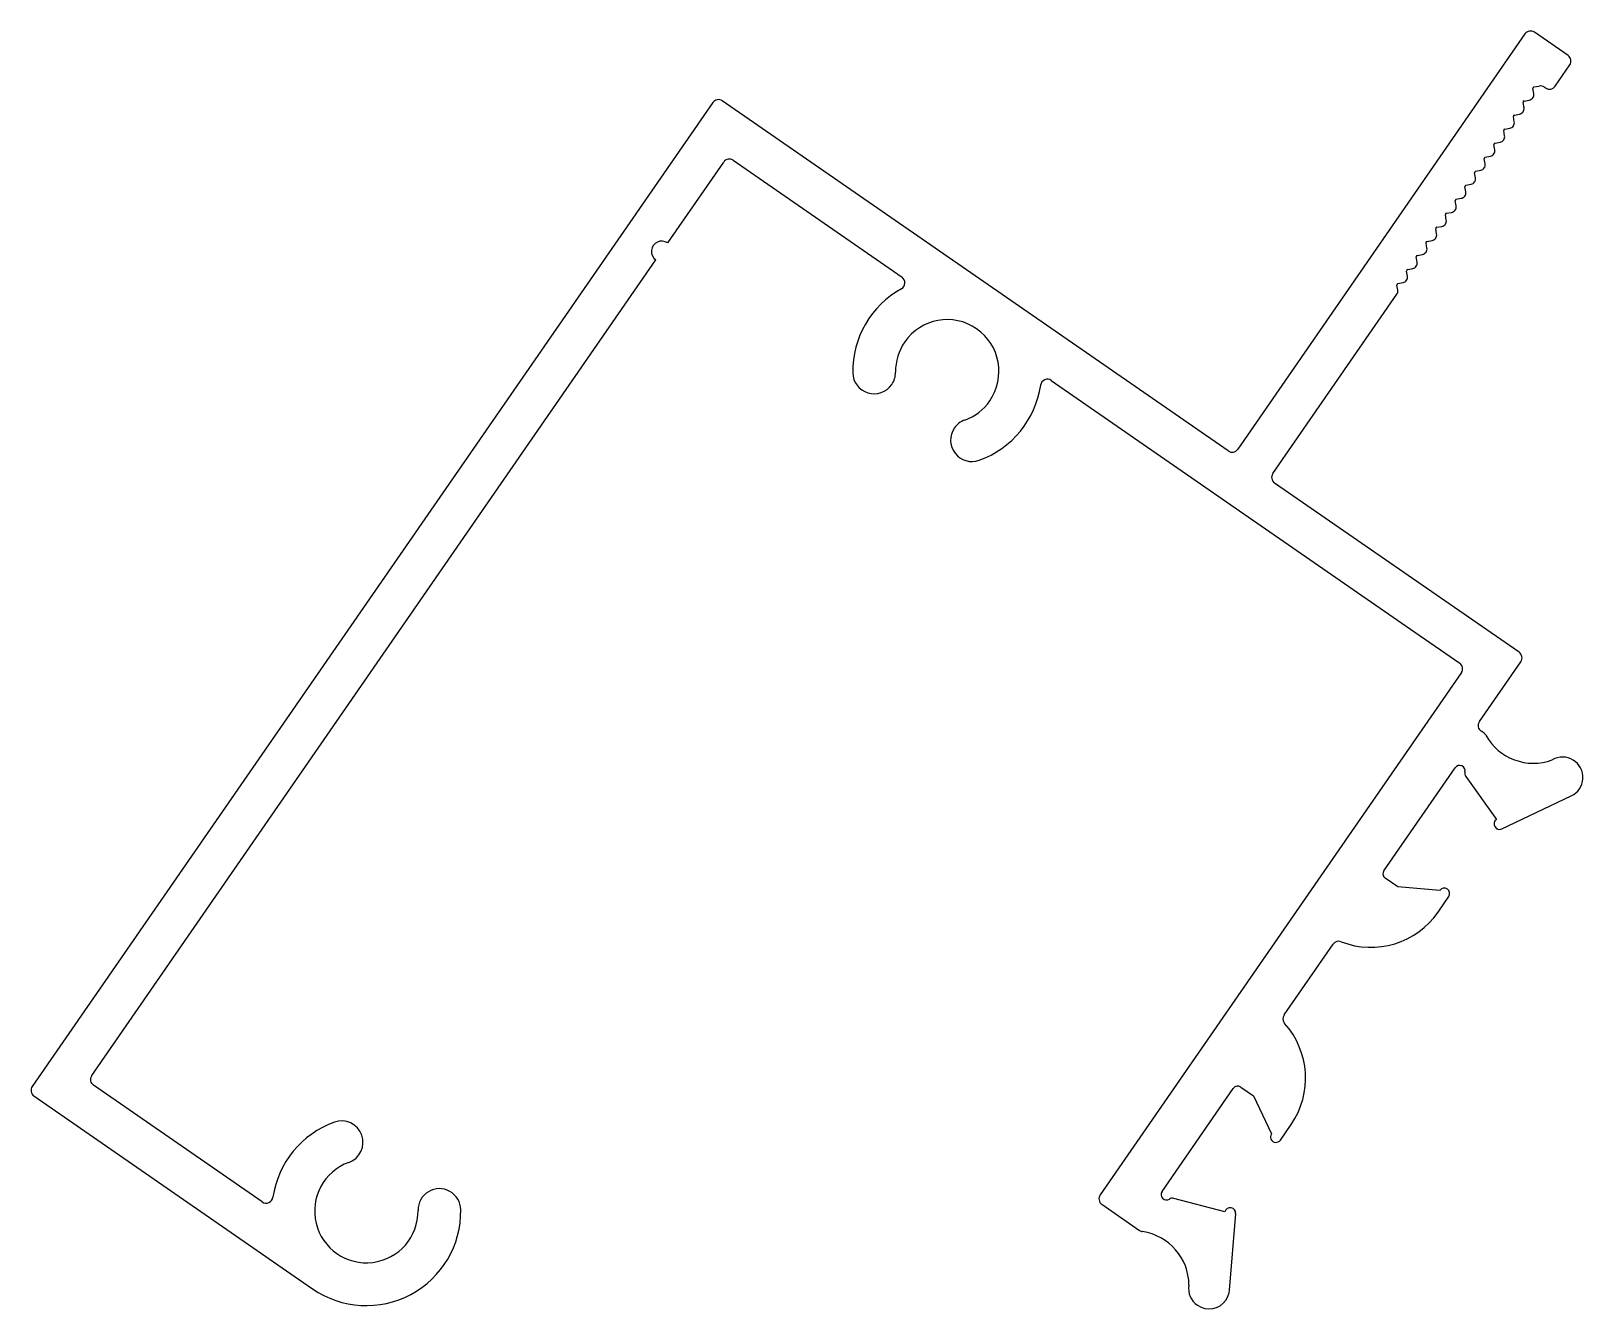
# Model space of a CAD drawing. Header units: inches. Extents: x -22.9 to 34.1, y -0.1 to 46.8.
import ezdxf

# ---------------------------------------------------------------- set-up
doc = ezdxf.new("R2010")
doc.units = ezdxf.units.IN
doc.header["$MEASUREMENT"] = 0
doc.layers.add('-Frame', color=152, linetype='Continuous')

msp = doc.modelspace()

# ---------------------------------------------------------------- linework, layer by layer
at = {"layer": '-Frame', "color": 7, "ltscale": 0.25}
for p, q in [((33.548, 45.929), (32.314, 46.782)), ((31.966, 46.719), (21.411, 31.464)), ((33.07, 44.8), (33.611, 45.581)), ((32.287, 44.527), (32.253, 44.715)), ((32.293, 44.773), (32.488, 44.808)), ((32.678, 44.767), (32.723, 44.736)), ((2.126, 44.2), (-22.882, 8.058)), ((21.063, 31.401), (2.474, 44.263)), ((31.93, 44.012), (31.896, 44.199)), ((31.936, 44.257), (32.123, 44.291)), ((31.573, 43.496), (31.539, 43.683)), ((31.58, 43.742), (31.767, 43.776)), ((31.217, 42.981), (31.183, 43.168)), ((31.223, 43.226), (31.41, 43.26)), ((30.509, 42.195), (30.696, 42.229)), ((30.86, 42.465), (30.826, 42.652)), ((30.866, 42.71), (31.053, 42.745)), ((0.467, 39.043), (2.524, 42.016)), ((2.872, 42.079), (9.077, 37.785)), ((30.153, 41.679), (30.34, 41.713)), ((30.503, 41.95), (30.469, 42.137)), ((29.79, 40.919), (29.756, 41.106)), ((29.796, 41.164), (29.983, 41.198)), ((30.147, 41.434), (30.112, 41.621)), ((29.433, 40.403), (29.399, 40.59)), ((29.439, 40.648), (29.626, 40.682)), ((29.076, 39.888), (29.042, 40.075)), ((29.083, 40.133), (29.27, 40.167)), ((28.72, 39.372), (28.686, 39.559)), ((28.726, 39.617), (28.913, 39.651)), ((28.363, 38.856), (28.329, 39.043)), ((28.369, 39.102), (28.556, 39.136)), ((-20.697, 8.455), (0.034, 38.417)), ((28.006, 38.341), (27.972, 38.528)), ((28.012, 38.586), (28.199, 38.62)), ((27.649, 37.825), (27.615, 38.012)), ((27.656, 38.071), (27.843, 38.105)), ((22.702, 30.571), (27.26, 37.158)), ((27.293, 37.31), (27.259, 37.497)), ((27.299, 37.555), (27.486, 37.589)), ((14.561, 33.991), (27.76, 24.859)), ((31.75, 24.007), (22.766, 30.223)), ((27.76, 24.859), (29.566, 23.609)), ((30.291, 21.458), (31.814, 23.659)), ((29.629, 23.261), (16.354, 4.075)), ((30.452, 21.042), (30.354, 21.11)), ((26.782, 15.983), (29.399, 19.766)), ((29.792, 19.448), (30.914, 17.865)), ((31.115, 17.521), (33.667, 18.728)), ((27.293, 15.386), (26.833, 15.705)), ((28.835, 15.26), (27.293, 15.386)), ((28.77, 14.462), (29.164, 15.032)), ((23.115, 10.683), (24.915, 13.284)), ((-14.434, 3.817), (-20.634, 8.107)), ((18.63, 4.201), (21.248, 7.984)), ((21.526, 8.035), (21.987, 7.716)), ((-22.818, 7.71), (-12.58, 0.626)), ((21.987, 7.716), (22.648, 6.318)), ((22.977, 6.09), (23.371, 6.66)), ((16.418, 3.728), (17.807, 2.767)), ((20.943, 3.454), (19.066, 3.946)), ((21.105, 0.574), (21.336, 3.387))]:
    msp.add_line(p, q, dxfattribs=at)
for centre, radius, start, end in [((32.172, 46.577), 0.25, 55.32, 145.32), ((33.405, 45.723), 0.25, 325.32, 55.32), ((32.302, 44.723), 0.05, 100.32, 190.32), ((32.087, 44.491), 0.203, 325.32, 10.32), ((32.534, 44.558), 0.254, 55.32, 100.32), ((32.865, 44.942), 0.25, 235.32, 325.32), ((2.332, 44.058), 0.25, 55.32, 145.32), ((31.945, 44.208), 0.05, 100.32, 190.32), ((31.73, 43.976), 0.203, 325.32, 10.32), ((32.087, 44.491), 0.203, 280.32, 325.32), ((31.373, 43.46), 0.203, 280.32, 325.32), ((31.589, 43.692), 0.05, 100.32, 190.32), ((31.373, 43.46), 0.203, 325.32, 10.32), ((31.73, 43.976), 0.203, 280.32, 325.32), ((31.017, 42.944), 0.203, 280.32, 325.32), ((31.232, 43.177), 0.05, 100.32, 190.32), ((31.017, 42.944), 0.203, 325.32, 10.32), ((30.66, 42.429), 0.203, 280.32, 325.32), ((30.875, 42.661), 0.05, 100.32, 190.32), ((30.66, 42.429), 0.203, 325.32, 10.32), ((2.729, 41.873), 0.25, 55.32, 145.32), ((30.162, 41.63), 0.05, 100.32, 190.32), ((30.303, 41.913), 0.203, 280.32, 325.32), ((30.518, 42.146), 0.05, 100.32, 190.32), ((30.303, 41.913), 0.203, 325.32, 10.32), ((29.805, 41.115), 0.05, 100.32, 190.32), ((29.947, 41.398), 0.203, 280.32, 325.32), ((29.947, 41.398), 0.203, 325.32, 10.32), ((29.448, 40.599), 0.05, 100.32, 190.32), ((29.59, 40.882), 0.203, 280.32, 325.32), ((29.59, 40.882), 0.203, 325.32, 10.32), ((29.091, 40.084), 0.05, 100.32, 190.32), ((29.233, 40.367), 0.203, 280.32, 325.32), ((29.233, 40.367), 0.203, 325.32, 10.32), ((28.735, 39.568), 0.05, 100.32, 190.32), ((28.52, 39.336), 0.203, 325.32, 10.32), ((28.876, 39.851), 0.203, 280.32, 325.32), ((28.876, 39.851), 0.203, 325.32, 10.32), ((0.25, 38.73), 0.381, 55.32, 235.32), ((28.378, 39.052), 0.05, 100.32, 190.32), ((28.163, 38.82), 0.203, 325.32, 10.32), ((28.52, 39.336), 0.203, 280.32, 325.32), ((28.021, 38.537), 0.05, 100.32, 190.32), ((27.806, 38.305), 0.203, 325.32, 10.32), ((28.163, 38.82), 0.203, 280.32, 325.32), ((8.935, 37.58), 0.25, 298.9894, 55.32), ((27.45, 37.789), 0.203, 280.32, 325.32), ((27.665, 38.021), 0.05, 100.32, 190.32), ((27.45, 37.789), 0.203, 325.32, 10.32), ((27.806, 38.305), 0.203, 280.32, 325.32), ((10.738, 34.326), 3.47, 118.9895, 180.8531), ((27.308, 37.506), 0.05, 100.32, 190.32), ((27.093, 37.273), 0.203, 325.32, 10.32), ((10.738, 34.326), 1.9, 325.32, 145.32), ((10.738, 34.326), 1.9, 145.32, 180.8531), ((8.053, 34.286), 0.785, 180.8531, 325.32), ((8.053, 34.286), 0.785, 325.32, 0.8531), ((10.738, 34.326), 3.47, 289.7869, 351.6506), ((14.418, 33.786), 0.25, 55.3199, 171.6505), ((10.738, 34.326), 1.9, 289.7869, 325.32), ((11.647, 31.799), 0.785, 109.7869, 145.32), ((11.647, 31.799), 0.785, 145.32, 289.7869), ((21.206, 31.607), 0.25, 235.32, 325.32), ((22.908, 30.429), 0.25, 145.32, 235.32), ((31.608, 23.801), 0.25, 325.32, 55.32), ((29.424, 23.403), 0.25, 325.32, 55.32), ((30.496, 21.316), 0.25, 145.32, 235.32), ((30.307, 20.833), 0.254, 29.123, 55.32), ((32.276, 21.93), 2, 209.123, 290.2075), ((33.346, 19.406), 0.75, 295.32, 120.345), ((29.564, 19.652), 0.2, 347.6672, 145.32), ((29.958, 19.566), 0.203, 167.6672, 215.32), ((31.03, 17.702), 0.2, 125.32, 295.32), ((26.947, 15.869), 0.2, 145.32, 235.32), ((29, 15.146), 0.2, 325.32, 145.32), ((26.303, 16.169), 3, 248.6624, 325.3199), ((25.121, 13.142), 0.25, 68.6625, 145.32), ((23.32, 10.54), 0.25, 145.32, 221.9775), ((20.904, 8.367), 3, 325.3201, 41.9776), ((-22.676, 7.915), 0.25, 145.32, 235.32), ((-20.492, 8.313), 0.25, 145.32, 235.32), ((21.412, 7.87), 0.2, 55.32, 145.32), ((-10.606, 3.479), 3.47, 109.7869, 171.5515), ((-11.514, 6.006), 0.785, 289.7869, 109.7869), ((22.813, 6.204), 0.2, 145.32, 325.32), ((-10.606, 3.479), 1.9, 109.7869, 0.8531), ((-7.921, 3.519), 0.785, 0.8531, 180.8531), ((16.56, 3.933), 0.25, 145.32, 235.32), ((18.795, 4.088), 0.2, 145.32, 302.9728), ((-14.289, 4.026), 0.254, 235.32, 351.5515), ((-10.606, 3.479), 3.47, 235.32, 0.8531), ((19.014, 3.749), 0.203, 75.32, 122.9728), ((21.136, 3.403), 0.2, 355.32, 165.32), ((17.951, 2.975), 0.254, 235.32, 261.517), ((17.619, 0.746), 2, 0.4325, 81.517), ((20.358, 0.635), 0.75, 170.295, 235.32), ((20.358, 0.635), 0.75, 325.32, 355.32), ((20.358, 0.635), 0.75, 235.32, 325.32)]:
    msp.add_arc(centre, radius, start, end, dxfattribs=at)

doc.saveas('drawing.dxf')
